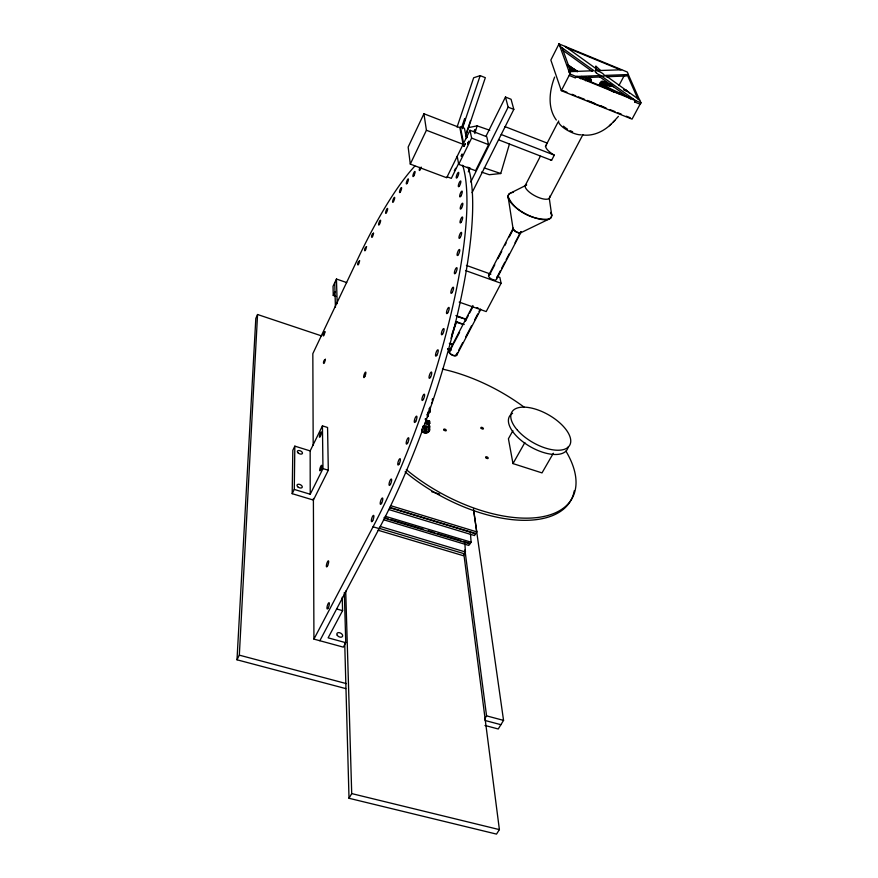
<?xml version="1.0" encoding="UTF-8"?>
<svg xmlns="http://www.w3.org/2000/svg" width="878" height="878" viewBox="0 0 878 878"><rect width="100%" height="100%" fill="white"/><g stroke="black" fill="none" stroke-linecap="round" stroke-linejoin="round"><path stroke-width="1.32" d="M432.426 401.125L432.448 398.821M427.838 423.185C428.266 419.618 431.164 420.913 428.464 423.492L427.97 423.306M426.851 423.646L427.147 422.45L426.851 423.646L429.002 424.447L428.76 422.724M429.002 424.447L429.298 423.251M428.146 412.386L429.946 412.012L428.607 411.025M294.273 489.43L294.832 446.145L310.164 450.908L310.219 494.248L294.273 489.43L292.187 493.677L313.402 500.065L328.306 470.246L327.56 427.476L322.435 425.863L310.164 450.908M427.191 415.327L427.323 414.24M428.146 412.682L428.146 411.892M292.187 493.677L292.824 450.293L294.832 446.145M345.734 688.593L236.994 659.795L239.321 655.153L257.561 314.511L321.271 335.802M236.994 659.795L255.816 318.396L257.561 314.511M595.745 70.427L595.866 66.091L600.267 70.229M466.031 133.039L466.569 132.929M595.745 69.033L595.964 66.498L595.624 67.057M521.17 231.814L496.575 279.237M428.266 415.338L428.53 414.394L427.948 414.976M432.426 399.94L432.437 399.391M428.497 415.053L427.762 416.435L427.805 415.667M427.301 414.976L427.432 413.988M481.517 172.099L489.276 174.711L500.756 173.526L509.416 144.113M474.811 133.588L477.094 125.861L489.759 130.251M427.663 415.656L427.487 417.05L428.409 415.382M466.679 132.677L466.668 131.502M451.907 334.408L455.715 323.027M451.029 338.282L456.527 321.842L464.232 324.509M465.307 321.293L466.031 319.153L455.88 315.619M461.598 127.573L464.583 118.717L465.373 118.519L462.388 127.387M462.311 128.726L480.178 75.629L485.336 77.681L465.669 136.145M465.867 134.455L470.553 120.527M457.054 127.123L473.67 77.769L480.178 75.629M554.622 77.077C549.43 90.61 547.213 107.643 556.334 120.045M427.114 421.517L426.587 422.68L428.618 424.063L429.913 423.086L428.255 420.913L427.114 421.517L428.618 424.063M426.346 421.791L427.41 420.781L427.871 421.242L427.443 422.153L426.346 421.791L426.96 422.417M427.718 422.066L428.255 420.913M346.722 282.584L336.45 279.028L333.036 286.305L333.267 295.425L335.857 296.314M333.267 295.425L334.99 291.77M423.931 113.756L408.16 147.065L410.289 164.098L446.682 177.751L463.101 144.31L459.852 127.639L423.931 113.756L426.423 130.251L410.289 164.098M457.219 156.295L458.7 164.318L475.558 170.705L488.563 144.64L486.785 136.77L469.993 130.273L463.573 143.333L460.313 126.684L464.429 128.276L466.492 138.537M459.029 162.704L451.325 178.366L447.154 176.796M458.7 164.318L471.618 138.098L469.993 130.273M468.292 171.868L470.125 168.181M485.973 136.299L505.465 97.041L511.073 99.269L513.817 109.388L472.046 192.677M310.219 494.248L322.972 468.6L322.435 425.863M580.577 78.768L581.774 76.364M470.762 181.998L508.142 107.149L505.465 97.041M570.031 74.026L569.218 71.612L570.096 74.015L569.339 75.486L575.386 77.944L576.144 76.474L600.728 75.563L635.65 100.652L634.805 102.046L640.238 104.273L641.006 102.836L639.821 100.147L605.414 75.387L628.428 74.531L627.32 72.04L559.012 43.9L550.846 60.055L561.327 90.675L632.039 119.134L640.106 104.197M560.12 46.38L559.242 43.955L560.12 46.38L593.978 70.712L569.185 71.689M585.494 80.754L586.702 78.372M561.327 90.675L569.899 73.972L559.012 43.9M475.591 533.473L474.526 535.558L388.592 509.481M525.242 185.467L540.354 156.262M545.392 146.527L557.991 122.196M449.031 351.365L472.913 305.511M488.629 275.341L513.213 228.236M449.525 351.606L452.675 345.581M453.926 343.166L459.589 332.301M465.252 321.447L468.391 315.411M469.653 312.996L472.792 306.96M489.145 275.582L494.797 264.728M497.947 258.692L501.722 251.448M504.861 245.423L506.123 243.008M509.262 236.972L513.037 229.729M584.024 76.924L590.762 81.522L591.146 79.766L587.711 77.67M498.561 139.811L551.582 160.334L554.292 155.132L553.568 154.737A13.85 4.631 27.7 0 1 546.577 144.859M579.678 77.78L599.981 77.001L600.728 75.563M456.286 354.899L457.548 352.484M458.81 350.081L462.596 342.848M465.757 336.823L471.431 325.979M474.592 319.954L477.753 313.929M479.015 311.514L480.277 309.111M496.696 277.777L500.482 270.545M501.744 268.141L504.894 262.116M506.156 259.701L509.317 253.676M515.002 242.833L520.687 231.99M431.46 403.463L432.185 402.091M456.779 355.14L480.782 309.352M613.711 92.014L599.422 84.595L599.872 83.739L627.518 96.745M426.258 423.811L427.334 421.758M497.299 276.482L499.867 277.404L501.086 283.276L486.192 311.569L459.183 302.098M344.319 592.441L345.756 642.685L343.353 647.141L313.929 639.107L373.062 526.789A244.501 57.904 -71.5 0 0 462.651 165.207M427.388 424.173L427.147 423.097M425.446 428.234L425.139 428.815C428.19 430.099 423.273 430.077 425.852 429.101M429.551 420.99L428.464 423.492M428.453 424.568L429.287 423.887M549.694 197.594L582.904 134.652M621.624 69.779L598.675 70.547L565.048 46.347L566.914 47.785L620.395 69.823M319.844 640.72L379.153 528.611A244.238 58.661 -71.5 0 0 468.161 167.292M618.946 85.539L624.06 75.892M627.155 74.652L637.801 98.786L639.634 100.114L628.341 74.608L627.155 74.652L626.442 75.98L606.029 76.759M342.222 597.227L342.585 610.649L328.12 637.845L345.756 642.685M635.65 100.652L634.805 102.046M512.917 430.681L508.417 438.748L512.982 463.595L542 472.902L553.349 453.224M512.982 463.595L524.857 442.567M464.879 543.811L465.439 551.999L463.255 555.675L378.111 530.246M473.505 509.108L476.743 531.859L475.646 533.813L389.656 507.682M463.847 554.029L499.395 829.622L496.509 834.1L349.016 798.278L351.716 793.591L345.712 591.048M484.579 719.104L486.555 715.855L464.923 549.913M473.637 510.25L503.555 720.388L498.243 728.981L484.985 725.469M470.509 534.022L471.091 542.176L469.982 543.954L384.213 518.108M625.729 91.071L626.223 90.324L629.35 92.991M521.17 232.308C518.58 234.031 513.641 231.287 513.114 228.335A4.5 1.734 27.6 0 0 517.142 232.165A4.5 1.734 27.6 0 0 521.203 231.748M426.829 421.539L427.41 420.781M613.184 122.119L618.397 116.379M582.641 134.938C593.155 136.419 603.713 131.426 611.077 124.149M609.475 125.719L614.863 120.495M518.964 233.647L548.783 219.193L550.956 217.722L551.669 215.494L550.912 212.608M428.782 423.701L429.913 423.086M425.073 419.102L427.377 420.836L425.556 418.85M427.871 421.242L426.927 421.045M526.69 184.962L511.007 192.831L508.823 194.268L508.066 196.496C514.267 211.291 533.155 220.389 548.805 219.171M429.671 421.418L428.914 421.133M468.512 127.606L477.094 125.861M576.209 76.54L577.68 76.485L633.466 99.192M463.661 318.714L466.031 319.153M456.527 321.842L457.987 322.489L455.923 321.908M351.716 793.591L499.395 829.622M605.743 85.276L610.858 86.538M623.665 89.699L626.223 90.324L623.698 89.611M239.321 655.153L346.327 683.6M485.04 720.476L500.888 724.69M486.555 715.855L503.555 720.388M336.636 608.981L342.585 610.649M599.784 82.839L613.634 86.757M431.789 491.779L439.68 494.105M373.062 526.789L379.153 528.611M449.975 343.715L450.82 343.946L450.085 343.649M380.196 526.471L465.439 551.999M379.153 528.282L464.341 553.766M385.266 516.275L471.091 542.176M384.18 517.504L388.076 518.678M390.677 519.458L423.141 529.247M428.343 530.817L434.829 532.781M437.431 533.561L460.807 540.607M463.408 541.397L469.906 543.35L468.841 545.425L383.499 519.721M390.71 505.684L476.743 531.859M389.634 507.352L474.296 533.078M322.972 468.6L328.306 470.246M567.342 64.851L577.691 71.425M457.01 316.343L459.776 317.145L457.186 316.146M467.283 167.303L469.873 168.17M484.228 167.939L500.756 173.526M447.626 348.775L451.446 350.07M447.769 349.016L450.359 349.894M449.327 343.353L453.202 344.67M449.613 343.671L452.17 344.549M455.484 321.831L461.883 324.048M458.492 316.925L462.366 318.275M465.549 270.567L501.086 283.276M466.416 265.408L490.868 274.177M427.882 420.738L428.629 421.012M427.674 423.613L428.749 424.019M428.596 411.519L429.946 412.012M426.423 130.251L463.101 144.31M471.618 138.098L488.563 144.64M501.217 134.521L554.292 155.132M504.905 126.586L547.323 143.147M508.142 107.149L513.817 109.388M563.072 90.697L566.87 92.234M571.94 94.264L575.738 95.801M578.262 96.821L584.594 99.368M587.13 100.388L594.724 103.439M601.057 105.997L606.116 108.038M609.914 109.563L614.984 111.605M617.508 112.625L621.306 114.151M626.376 116.192L630.174 117.718M569.899 73.972L641.006 102.836M602.451 81.105L606.226 82.653M608.739 83.673L612.515 85.221M601.189 81.237L612.592 85.89M599.422 84.595L605.425 87.405M589.138 76.562L591.596 77.714M620.153 94.341L599.872 83.739L613.887 91.674M550.857 159.928L551.582 160.334M569.855 69.022L573.334 70.964M583.749 76.759L589.544 79.986L586.131 77.835M568.242 65.74L570.524 67.145M572.818 68.55L577.406 71.359M585.582 76.814L591.212 80.666M576.155 71.557L568.285 66.179L568.67 65.268L577.505 71.776M562.535 50.068L592.134 71.359M599.981 77.001L630.547 98.984M584.133 76.649L590.762 81.522M562.129 47.917L570.766 71.623M508.022 196.266L513.169 229.345M549.233 197.956L551.724 215.297M336.45 279.028L337.185 303.667M334.737 282.672L335.429 307.355M344.725 643.322L349.016 798.278M313.183 445.179L312.831 353.669L358.367 257.704A244.501 57.904 -71.5 0 1 414.822 166.096M313.391 498.441L313.929 639.107M550.846 212.377A24.189 8.934 27.6 0 1 525.187 213.65A24.189 8.934 27.6 0 1 513.487 192.348M496.487 278.908A4.434 1.844 27.6 0 1 491.373 278.963A4.434 1.844 27.6 0 1 489.375 274.913M478.115 308.024A4.39 1.899 27.6 0 1 477.072 307.585M568.132 447.034A33.287 15.958 29.8 0 1 528.907 445.881A33.287 15.958 29.8 0 1 512.587 413.308M422.636 427.081A4.192 3.512 0.2 0 1 428.815 427.312A4.192 3.512 0.2 0 1 428.003 432.437A4.192 3.512 0.2 0 1 421.967 431.317M422.592 427.542A3.863 3.227 0.2 0 1 428.716 427.663A3.863 3.227 0.2 0 1 427.004 432.569A3.863 3.227 0.2 0 1 421.758 429.913M429.254 428.563A4.181 3.501 0.2 0 1 428.596 429.287M424.557 423.426A4.181 3.501 0.2 0 1 426.73 423.426M427.74 423.778A4.181 3.501 0.2 0 1 429.682 427.729M425.226 423.602A3.852 3.216 0.2 0 1 426.225 423.624M428.047 424.304A3.852 3.216 0.2 0 1 429.441 427.301M428.036 426.082A3.852 3.227 0.2 0 1 427.465 431.427A3.852 3.227 0.2 0 1 421.78 428.947M422.603 426.576A3.852 3.227 0.2 0 1 423.328 425.995M424.568 429.243A1.306 1.087 0.2 0 1 424.842 427.718A1.306 1.087 0.2 0 1 426.664 427.959A1.306 1.087 0.2 0 1 426.39 429.485M429.869 407.205A4.105 3.457 0.2 0 1 429.869 408.994M429.43 409.016A4.116 3.468 0.2 0 1 427.915 413.747M428.925 408.863A3.786 3.183 0.2 0 1 428.102 413.318M421.275 167.149A2.755 0.615 -69.7 0 1 419.497 170.497A2.755 0.615 -69.7 0 1 419.947 167.303M455.528 168.269A2.996 0.735 -69.6 0 1 455.254 169.004M454.947 169.684A2.996 0.735 -69.6 0 1 454.299 170.76M565.937 451.138A116.939 58.749 28.7 0 1 537.007 517.57A116.939 58.749 28.7 0 1 406.273 469.62M442.424 369.089A116.939 58.749 28.7 0 1 524.254 407.26M574.267 490.769A116.851 58.87 28.7 0 1 511.391 519.546A116.851 58.87 28.7 0 1 405.098 471.848M465.527 135.695A9.087 2.371 -71.4 0 1 467.414 137.451M456.823 354.58A4.313 1.997 27.6 0 1 451.709 354.888A4.313 1.997 27.6 0 1 449.898 350.673M456.319 354.416A3.764 1.745 27.6 0 1 453.202 355.272M452.302 354.91A3.764 1.745 27.6 0 1 451.446 354.427M450.688 353.856A3.764 1.745 27.6 0 1 449.799 351.244M549.65 196.156A13.675 4.917 27.6 0 1 535.909 196.31A13.675 4.917 27.6 0 1 526.087 184.457M572.621 131.744A10.854 3.457 27.7 0 1 570.063 130.602M567.572 129.22A10.854 3.457 27.7 0 1 563.478 126.158M581.258 134.795A13.96 4.445 27.7 0 1 566.573 129.812A13.96 4.445 27.7 0 1 558.617 120.977M603.603 106.995A38.05 11.205 27.7 0 1 589.643 101.376M600.859 82.181A38.05 11.205 27.7 0 1 605.118 84.782M568.757 70.042A36.887 10.865 27.7 0 1 571.369 70.492M600.552 82.389A36.887 10.865 27.7 0 1 604.69 84.914M324.937 331.84C323.51 339.841 321.589 333.991 324.937 331.84M373.556 233.186C371.888 241.637 370.066 234.986 373.556 233.186M366.543 246.652C364.842 255.092 363.13 248.353 366.543 246.652M359.607 260.821C357.884 269.272 356.259 262.423 359.607 260.821M325.387 359.321C323.653 367.937 322.138 360.715 325.387 359.321M474.01 131.557L474.822 129.966L474.01 131.557M468.797 141.325L467.557 143.871L468.797 141.325M465.208 143.849L463.968 146.374L465.208 143.849M461.213 156.01C462.399 157.634 462.75 150.687 461.213 156.01M591.146 79.766L587.667 77.835L591.146 79.766M517.449 430.198A33.342 15.881 29.8 0 0 568.757 446.562A33.342 15.881 29.8 0 0 536.063 409.313A33.342 15.881 29.8 0 0 517.449 430.198M424.787 430.418A1.306 1.087 0.2 0 0 426.895 429.737A1.306 1.087 0.2 0 0 425.128 428.552A1.306 1.087 0.2 0 0 424.787 430.418M381.612 503.226A3.325 0.878 -72.8 0 0 382.556 498.035A3.325 0.878 -72.8 0 0 380.317 502.271A3.325 0.878 -72.8 0 0 381.612 503.226M455.605 272.959A3.249 0.867 -70.4 0 0 456.955 267.768A3.249 0.867 -70.4 0 0 454.595 271.423A3.249 0.867 -70.4 0 0 455.605 272.959M461.554 208.042A3.139 0.801 -69.8 0 0 462.673 203.246A3.139 0.801 -69.8 0 0 460.39 207.197A3.139 0.801 -69.8 0 0 461.554 208.042M390.48 484.25A3.336 0.889 -72.6 0 0 391.412 479.07A3.336 0.889 -72.6 0 0 389.152 483.35A3.336 0.889 -72.6 0 0 390.48 484.25M379.417 224.373A2.601 0.56 -70.3 0 0 380.558 220.257A2.601 0.56 -70.3 0 0 378.813 223.264A2.601 0.56 -70.3 0 0 379.417 224.373M423.448 399.249A3.336 0.911 -71.7 0 0 424.326 394.2A3.336 0.911 -71.7 0 0 422 398.634A3.336 0.911 -71.7 0 0 423.448 399.249M430.593 377.046A3.336 0.911 -71.5 0 0 431.449 372.042A3.336 0.911 -71.5 0 0 429.112 376.519A3.336 0.911 -71.5 0 0 430.593 377.046M460.313 237.334A3.194 0.834 -70.1 0 0 461.455 232.407A3.194 0.834 -70.1 0 0 459.128 236.38A3.194 0.834 -70.1 0 0 460.313 237.334M393.487 201.567A2.645 0.571 -70.1 0 0 394.628 197.407A2.645 0.571 -70.1 0 0 392.828 200.502A2.645 0.571 -70.1 0 0 393.487 201.567M447.725 312.831A3.292 0.889 -70.8 0 0 449.086 307.53A3.292 0.889 -70.8 0 0 446.726 311.13A3.292 0.889 -70.8 0 0 447.725 312.831M372.711 520.599A3.314 0.867 -72.9 0 0 373.666 515.408A3.314 0.867 -72.9 0 0 371.46 519.589A3.314 0.867 -72.9 0 0 372.711 520.599M399.216 463.858A3.347 0.9 -72.4 0 0 400.138 458.7A3.347 0.9 -72.4 0 0 397.855 463.024A3.347 0.9 -72.4 0 0 399.216 463.858M459.479 185.851A3.073 0.768 -69.6 0 0 460.741 181.044A3.073 0.768 -69.6 0 0 458.525 184.665A3.073 0.768 -69.6 0 0 459.479 185.851M364.842 376.432A2.875 0.669 -71.5 0 0 365.687 372.107A2.875 0.669 -71.5 0 0 363.766 375.971A2.875 0.669 -71.5 0 0 364.842 376.432M458.316 254.697A3.227 0.856 -70.2 0 0 459.644 249.571A3.227 0.856 -70.2 0 0 457.306 253.226A3.227 0.856 -70.2 0 0 458.316 254.697M407.205 183.173A2.7 0.593 -69.9 0 0 408.358 178.947A2.7 0.593 -69.9 0 0 406.503 182.141A2.7 0.593 -69.9 0 0 407.205 183.173M400.412 191.799A2.678 0.582 -70 0 0 401.564 187.607A2.678 0.582 -70 0 0 399.731 190.756A2.678 0.582 -70 0 0 400.412 191.799M442.6 334.046A3.303 0.9 -71 0 0 443.983 328.701A3.303 0.9 -71 0 0 441.612 332.279A3.303 0.9 -71 0 0 442.6 334.046M460.972 195.86A3.106 0.79 -69.7 0 0 462.08 191.13A3.106 0.79 -69.7 0 0 459.82 195.059A3.106 0.79 -69.7 0 0 460.972 195.86M461.345 221.893A3.172 0.823 -69.9 0 0 462.476 217.031A3.172 0.823 -69.9 0 0 460.171 220.993A3.172 0.823 -69.9 0 0 461.345 221.893M452.082 292.561A3.271 0.878 -70.6 0 0 453.443 287.315A3.271 0.878 -70.6 0 0 451.083 290.947A3.271 0.878 -70.6 0 0 452.082 292.561M436.75 355.36A3.325 0.9 -71.2 0 0 438.133 349.971A3.325 0.9 -71.2 0 0 435.773 353.505A3.325 0.9 -71.2 0 0 436.75 355.36M415.788 421.275A3.347 0.911 -71.9 0 0 416.677 416.183A3.347 0.911 -71.9 0 0 414.361 420.595A3.347 0.911 -71.9 0 0 415.788 421.275M386.463 212.597A2.623 0.56 -70.2 0 0 387.604 208.459A2.623 0.56 -70.2 0 0 385.826 211.51A2.623 0.56 -70.2 0 0 386.463 212.597M407.677 442.896A3.347 0.9 -72.2 0 0 408.577 437.771A3.347 0.9 -72.2 0 0 406.284 442.139A3.347 0.9 -72.2 0 0 407.677 442.896M457.394 177.169A3.04 0.746 -69.6 0 0 458.645 172.428A3.04 0.746 -69.6 0 0 456.45 176.028A3.04 0.746 -69.6 0 0 457.394 177.169M413.834 175.765A2.733 0.604 -69.8 0 0 414.998 171.506A2.733 0.604 -69.8 0 0 413.11 174.744A2.733 0.604 -69.8 0 0 413.834 175.765M327.593 565.761A3.128 0.757 -73.3 0 0 328.493 560.866A3.128 0.757 -73.3 0 0 326.484 564.85A3.128 0.757 -73.3 0 0 327.593 565.761M328.218 607.916A3.249 0.812 -73.7 0 0 329.162 602.769A3.249 0.812 -73.7 0 0 327.077 606.83A3.249 0.812 -73.7 0 0 328.218 607.916M596.436 73.05A5.268 1.493 27.7 0 0 604.349 76.079A5.268 1.493 27.7 0 0 598.664 71.316A5.268 1.493 27.7 0 0 596.436 73.05M443.961 430A1.394 0.702 28.1 0 0 446.167 430.703A1.394 0.702 28.1 0 0 444.905 429.144A1.394 0.702 28.1 0 0 443.961 430M481.177 428.244A1.372 0.669 28.8 0 0 483.317 428.936A1.372 0.669 28.8 0 0 482.055 427.41A1.372 0.669 28.8 0 0 481.177 428.244M485.896 457.712A1.405 0.713 29.3 0 0 488.091 458.415A1.405 0.713 29.3 0 0 486.796 456.812A1.405 0.713 29.3 0 0 485.896 457.712M298.092 452.894A2.744 1.515 25.1 0 0 302.394 453.498A2.744 1.515 25.1 0 0 299.266 450.546A2.744 1.515 25.1 0 0 298.092 452.894M297.763 486.774A2.832 1.613 25.4 0 0 302.197 487.345A2.832 1.613 25.4 0 0 298.959 484.261A2.832 1.613 25.4 0 0 297.763 486.774M320.404 436.245A2.777 0.604 -72 0 0 321.326 431.976A2.777 0.604 -72 0 0 319.537 435.521A2.777 0.604 -72 0 0 320.404 436.245M320.766 469.807A2.864 0.648 -72.3 0 0 321.71 465.34A2.864 0.648 -72.3 0 0 319.866 468.951A2.864 0.648 -72.3 0 0 320.766 469.807M337.24 635.288A3.139 1.997 28.4 0 0 342.299 636.682A3.139 1.997 28.4 0 0 339.687 632.742A3.139 1.997 28.4 0 0 337.24 635.288"/></g></svg>
